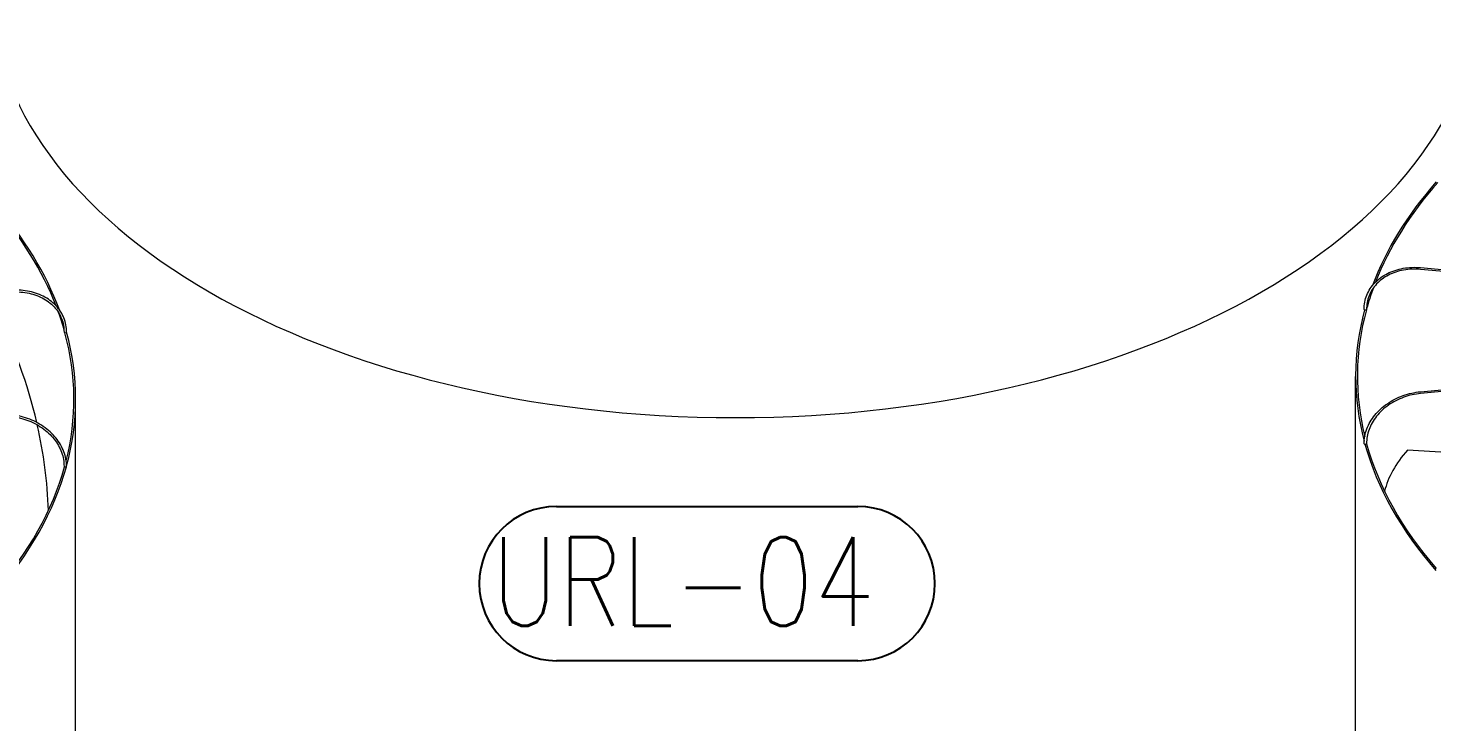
# Model space of a CAD drawing. Header units: millimetres. Extents: x -312439 to 477422, y -331570 to 212570.
# Drawn here: x 353682 to 355661, y 100264 to 101242 of the extents above; entities that cross this region are included whole.
import ezdxf

# ---------------------------------------------------------------- set-up
doc = ezdxf.new("R2010")
doc.units = ezdxf.units.MM
doc.layers.add('ARCONDTEXTO', color=4, linetype='Continuous')
doc.styles.add('ROMANS', font='romans.shx', dxfattribs={"height": 187.5})

msp = doc.modelspace()

# ---------------------------------------------------------------- linework, layer by layer
at = {"color": 3, "linetype": 'Continuous', "lineweight": 0, "extrusion": (-1.11022e-16, 0.816497, 0.57735)}
for p, q in [((356497.47, 100824.287), (355644.616, 100902.275)), ((355644.839, 100904.714), (356497.927, 100826.705)), ((355644.616, 100729.723), (356498.274, 100807.785)), ((356498.997, 100805.391), (355644.839, 100727.284)), ((355553.218, 100188.528), (355553.218, 100751.416)), ((353749.366, 100156.38), (353749.366, 100719.269)), ((355712.563, 100642.096), (355626.401, 100647.591))]:
    msp.add_line(p, q, dxfattribs=at)
at = {"color": 1}
for points in [[(354426.815, 100567.99), (354851.699, 100567.99)], [(354851.699, 100350.584), (354426.815, 100350.584)]]:
    msp.add_lwpolyline(points, dxfattribs=at)
for centre, start, end in [((354426.815, 100459.287), 90, 270), ((354851.699, 100459.287), 270, 90)]:
    msp.add_arc(centre, 108.703, start, end, dxfattribs=at)
at = {"color": 3, "linetype": 'Continuous', "lineweight": 0}
for centre, major_axis, ratio, start_param, end_param in [((354679.133, 101298.688), (-1048.768, 0), 0.57735027, 0, 3.14159265), ((356601.986, 100751.416), (-1048.768, 0), 0.57735027, 5.81359811, 6.07011802), ((356601.986, 100751.416), (-1046.319, 0), 0.57735027, 5.81336511, 6.06128621), ((352700.598, 100719.269), (-1046.319, 0), 0.57735027, 3.3609423, 3.61148113), ((352700.598, 100719.269), (-1048.768, 0), 0.57735027, 3.35086888, 3.61231471), ((356601.986, 100751.416), (-1046.319, 0), 0.57735027, 6.07532621, 6.12502314), ((352700.693, 100551.514), (1010.388, -32.497), 0.79709982, 0.20844184, 0.41264052), ((352700.598, 100719.269), (-1046.319, 0), 0.57735027, 3.30554955, 3.34466555), ((356601.986, 100751.416), (-1048.768, 0), 0.57735027, 6.12772105, 6.43448057), ((356601.986, 100751.416), (-1046.319, 0), 0.57735027, 6.1272654, 6.42392093), ((355566.302, 100845.833), (1.225, 0), 0.57735027, 3.14159265, 5.07887352), ((355567.512, 100845.722), (1.225, 0.023), 0.57529521, 4.54449158, 6.11528791), ((355567.512, 100845.722), (1.225, 0.023), 0.57529521, 6.11528791, 6.28318531), ((353734.207, 100813.575), (-1.225, 0.023), 0.57529521, 0, 0.1678974), ((353734.207, 100813.575), (-1.225, 0.023), 0.57529521, 0.1678974, 1.73869372), ((352700.598, 100719.269), (-1046.319, 0), 0.57735027, 2.9973499, 3.29716571), ((353735.416, 100813.686), (-1.225, 0), 0.57735027, 1.20431179, 3.14159265), ((352700.598, 100719.269), (-1048.768, 0), 0.57735027, 2.98561554, 3.29783032), ((352700.693, 100551.514), (1010.388, -32.497), 0.79709982, 0.05380476, 0.20420122), ((355566.302, 100656.499), (1.225, 0), 0.57735027, 3.14159265, 5.39303278), ((356601.986, 100751.416), (-1048.768, 0), 0.57735027, 0.1585854, 0.46892864), ((355567.512, 100656.61), (1.225, 0.023), 0.57926583, 4.8585762, 6.28318531), ((356601.986, 100751.416), (-1046.319, 0), 0.57735027, 0.15790655, 0.46457773), ((356601.891, 100585.372), (-1010.701, -20.593), 0.30331876, 6.01219977, 6.20271663), ((352700.598, 100719.269), (-1046.319, 0), 0.57735027, 2.6752935, 2.98289949), ((352700.598, 100719.269), (-1048.768, 0), 0.57735027, 2.67086857, 2.98332964), ((353734.207, 100624.463), (-1.225, 0.023), 0.57926583, 0, 1.42460911), ((353735.416, 100624.352), (-1.225, 0), 0.57735027, 0.89015252, 3.14159265)]:
    msp.add_ellipse(centre, major_axis=major_axis, ratio=ratio, start_param=start_param, end_param=end_param, dxfattribs=at)
for points, knots in [([(355565.077, 100845.833), (355565.077, 100852.777), (355566.409, 100859.607), (355571.604, 100872.35), (355575.466, 100878.26), (355585.323, 100888.574), (355591.316, 100892.978), (355604.833, 100899.86), (355612.357, 100902.34), (355628.202, 100905.147), (355636.522, 100905.475), (355644.839, 100904.714)], [4.71238898, 4.71238898, 4.71238898, 4.71238898, 5.02654825, 5.02654825, 5.34070751, 5.34070751, 5.65486678, 5.65486678, 5.96902604, 5.96902604, 6.28318531, 6.28318531, 6.28318531, 6.28318531]), ([(355644.616, 100902.275), (355636.555, 100903.012), (355628.499, 100902.682), (355613.206, 100899.929), (355605.972, 100897.507), (355593.049, 100890.825), (355587.362, 100886.567), (355578.088, 100876.653), (355574.501, 100870.998), (355569.763, 100858.847), (355568.612, 100852.352), (355568.736, 100845.745)], [0, 0, 0, 0, 0.31726804, 0.31726804, 0.63453608, 0.63453608, 0.95180412, 0.95180412, 1.26907216, 1.26907216, 1.5863402, 1.5863402, 1.5863402, 1.5863402]), ([(353736.641, 100813.686), (353736.641, 100820.63), (353735.309, 100827.46), (353730.114, 100840.203), (353726.252, 100846.113), (353716.395, 100856.427), (353710.402, 100860.83), (353696.885, 100867.713), (353689.362, 100870.192), (353673.516, 100872.999), (353665.196, 100873.327), (353656.879, 100872.567)], [4.71238898, 4.71238898, 4.71238898, 4.71238898, 5.02654825, 5.02654825, 5.34070751, 5.34070751, 5.65486678, 5.65486678, 5.96902604, 5.96902604, 6.28318531, 6.28318531, 6.28318531, 6.28318531]), ([(353657.102, 100870.127), (353665.163, 100870.864), (353673.219, 100870.535), (353688.512, 100867.782), (353695.746, 100865.359), (353708.669, 100858.677), (353714.356, 100854.42), (353723.631, 100844.505), (353727.217, 100838.851), (353731.955, 100826.7), (353733.106, 100820.204), (353732.982, 100813.598)], [6.28318531, 6.28318531, 6.28318531, 6.28318531, 6.60045335, 6.60045335, 6.91772139, 6.91772139, 7.23498943, 7.23498943, 7.55225747, 7.55225747, 7.86952551, 7.86952551, 7.86952551, 7.86952551]), ([(355565.077, 100656.499), (355565.077, 100663.444), (355566.408, 100670.5), (355571.583, 100684.139), (355575.425, 100690.721), (355585.234, 100702.779), (355591.199, 100708.253), (355604.668, 100717.574), (355612.17, 100721.419), (355627.986, 100727.114), (355636.299, 100728.963), (355644.616, 100729.723)], [4.71238898, 4.71238898, 4.71238898, 4.71238898, 5.02654825, 5.02654825, 5.34070751, 5.34070751, 5.65486678, 5.65486678, 5.96902604, 5.96902604, 6.28318531, 6.28318531, 6.28318531, 6.28318531]), ([(355644.839, 100727.284), (355636.778, 100726.547), (355628.714, 100724.743), (355613.392, 100719.183), (355606.137, 100715.428), (355593.164, 100706.347), (355587.449, 100701.024), (355578.126, 100689.353), (355574.52, 100683.008), (355569.763, 100669.938), (355568.612, 100663.215), (355568.736, 100656.633)], [0, 0, 0, 0, 0.31726804, 0.31726804, 0.63453608, 0.63453608, 0.95180412, 0.95180412, 1.26907216, 1.26907216, 1.5863402, 1.5863402, 1.5863402, 1.5863402]), ([(353656.879, 100695.137), (353664.94, 100694.4), (353673.004, 100692.596), (353688.326, 100687.036), (353695.581, 100683.28), (353708.554, 100674.2), (353714.269, 100668.876), (353723.592, 100657.206), (353727.198, 100650.861), (353731.955, 100637.79), (353733.106, 100631.068), (353732.982, 100624.486)], [0, 0, 0, 0, 0.31726804, 0.31726804, 0.63453608, 0.63453608, 0.95180412, 0.95180412, 1.26907216, 1.26907216, 1.5863402, 1.5863402, 1.5863402, 1.5863402]), ([(353736.641, 100624.352), (353736.641, 100631.296), (353735.31, 100638.352), (353730.135, 100651.992), (353726.293, 100658.573), (353716.484, 100670.631), (353710.519, 100676.106), (353697.051, 100685.427), (353689.548, 100689.272), (353673.732, 100694.967), (353665.419, 100696.815), (353657.102, 100697.576)], [4.71238898, 4.71238898, 4.71238898, 4.71238898, 5.02654825, 5.02654825, 5.34070751, 5.34070751, 5.65486678, 5.65486678, 5.96902604, 5.96902604, 6.28318531, 6.28318531, 6.28318531, 6.28318531])]:
    msp.add_open_spline(points, degree=3, knots=knots, dxfattribs=at)

# ---------------------------------------------------------------- texts
at = {"layer": 'ARCONDTEXTO', "color": 3, "linetype": 'Continuous', "lineweight": -3, "style": 'ROMANS', "width": 0.8}
msp.add_text('URL-04', height=125, dxfattribs=at).set_placement((354335.066, 100399.564))

doc.saveas('drawing.dxf')
